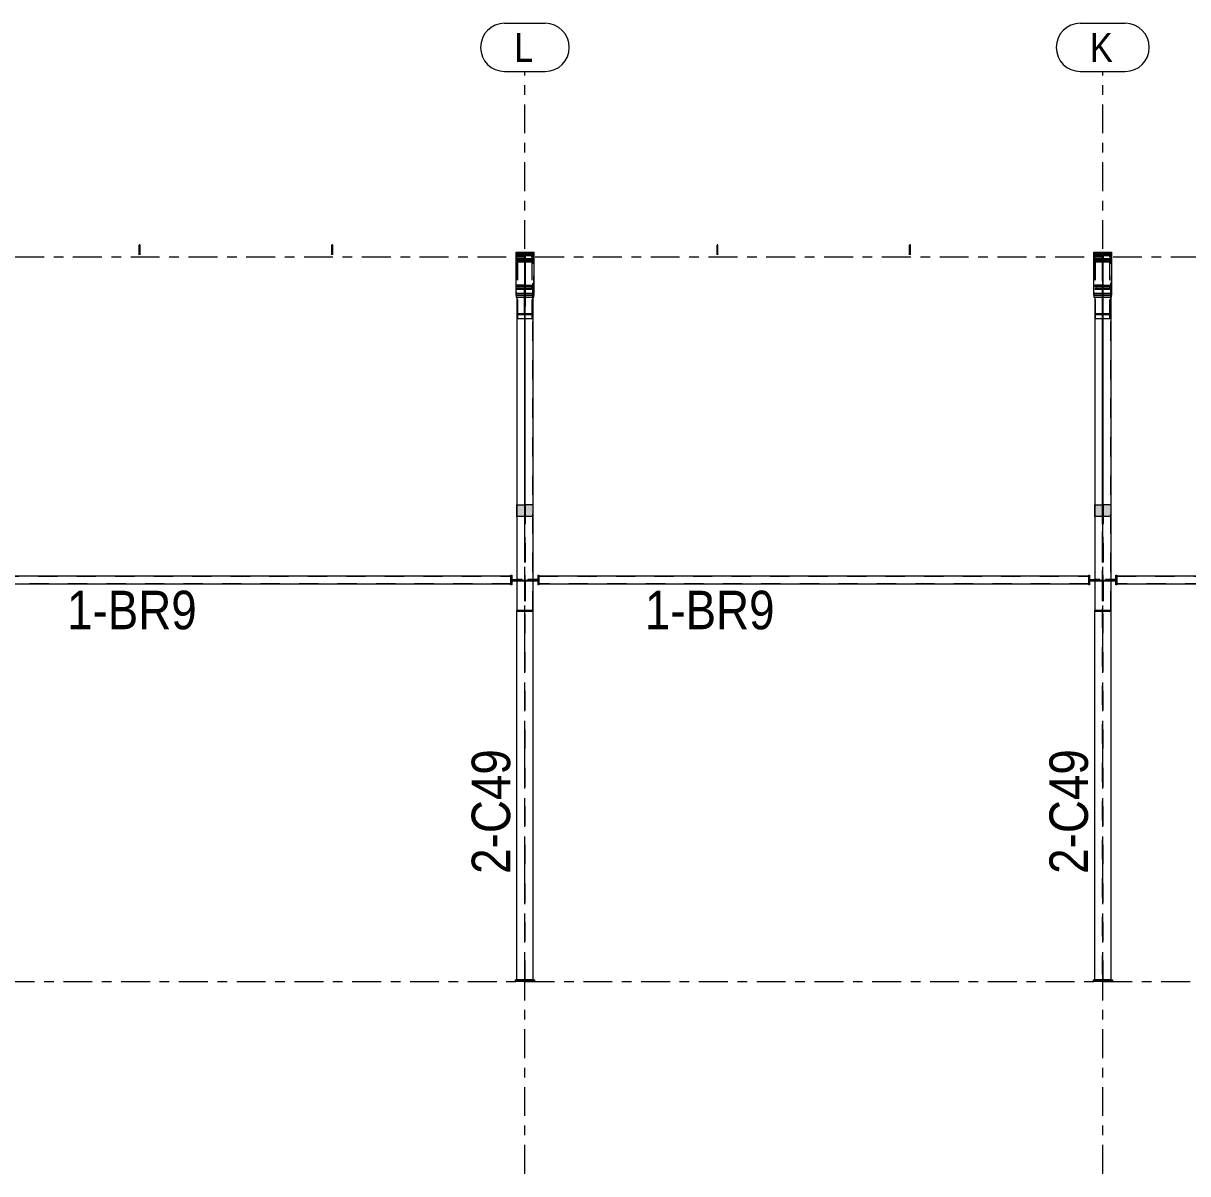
# Model space of a CAD drawing. Header units: millimetres. Extents: x -38 to 785, y -178 to 396.
# Drawn here: x 385.2 to 506.1, y -3.3 to 116.1 of the extents above; entities that cross this region are included whole.
import ezdxf

# ---------------------------------------------------------------- set-up
doc = ezdxf.new("R2010")
doc.units = ezdxf.units.MM
for name, pattern in [('XKITLINE00', [0]), ('XKITLINE02', [4, 2, -2]), ('XKITLINE03', [6, 3, -1, 1, -1])]:
    doc.linetypes.add(name, pattern=pattern)
for name, color, linetype, lineweight in [('Part', 2, 'Continuous', 0), ('PartMark', 7, 'Continuous', 0), ('S-grid', 1, 'Continuous', 0)]:
    doc.layers.add(name, color=color, linetype=linetype, lineweight=lineweight)
doc.styles.add('ARIAL', font='ARIAL.TTF')

# ---------------------------------------------------------------- blocks, each defined once
blk = doc.blocks.new('*A67')
at = {"layer": 'Part'}
blk.add_hatch(color=3, dxfattribs=at).paths.add_polyline_path([(437.33, 87.69), (437.33, 66.14), (438.12, 66.14), (438.12, 64.91), (436.46, 64.91), (436.46, 66.14), (437.25, 66.14), (437.25, 87.69)], flags=17)
blk = doc.blocks.new('*A68')
at = {"layer": 'Part'}
blk.add_hatch(color=3, dxfattribs=at).paths.add_polyline_path([(497.33, 87.69), (497.33, 66.14), (498.12, 66.14), (498.12, 64.91), (496.46, 64.91), (496.46, 66.14), (497.25, 66.14), (497.25, 87.69)], flags=17)
blk = doc.blocks.new('*A69')
at = {"layer": 'Part'}
blk.add_hatch(color=3, dxfattribs=at).paths.add_polyline_path([(437.26, 88.11), (437.26, 88.83), (437.32, 88.83), (437.32, 88.11)], flags=17)
blk = doc.blocks.new('*A70')
at = {"layer": 'Part'}
blk.add_hatch(color=3, dxfattribs=at).paths.add_polyline_path([(436.38, 87.9), (436.38, 88.11), (438.21, 88.11), (438.21, 87.9)], flags=17)
blk = doc.blocks.new('*A71')
at = {"layer": 'Part'}
blk.add_hatch(color=3, dxfattribs=at).paths.add_polyline_path([(436.38, 87.69), (436.38, 87.9), (438.21, 87.9), (438.21, 87.69)], flags=17)
blk = doc.blocks.new('*A72')
at = {"layer": 'Part'}
blk.add_hatch(color=3, dxfattribs=at).paths.add_polyline_path([(457.29, 93.13), (457.32, 93.12), (457.34, 93.09), (457.33, 93.05), (457.3, 93.03), (457.26, 93.04), (457.24, 93.08), (457.25, 93.11)], flags=17)
blk = doc.blocks.new('*A73')
at = {"layer": 'Part'}
blk.add_hatch(color=3, dxfattribs=at).paths.add_polyline_path([(477.29, 93.13), (477.32, 93.12), (477.34, 93.09), (477.33, 93.05), (477.3, 93.03), (477.26, 93.04), (477.24, 93.08), (477.25, 93.11)], flags=17)
blk = doc.blocks.new('*A74')
at = {"layer": 'Part'}
blk.add_hatch(color=3, dxfattribs=at).paths.add_polyline_path([(497.26, 88.11), (497.26, 88.83), (497.32, 88.83), (497.32, 88.11)], flags=17)
blk = doc.blocks.new('*A75')
at = {"layer": 'Part'}
blk.add_hatch(color=3, dxfattribs=at).paths.add_polyline_path([(496.38, 87.9), (496.38, 88.11), (498.21, 88.11), (498.21, 87.9)], flags=17)
blk = doc.blocks.new('*A76')
at = {"layer": 'Part'}
blk.add_hatch(color=3, dxfattribs=at).paths.add_polyline_path([(496.38, 87.69), (496.38, 87.9), (498.21, 87.9), (498.21, 87.69)], flags=17)
blk = doc.blocks.new('*A84')
at = {"layer": 'Part'}
blk.add_hatch(color=3, dxfattribs=at).paths.add_polyline_path([(397.29, 93.13), (397.32, 93.12), (397.34, 93.09), (397.33, 93.05), (397.3, 93.03), (397.26, 93.04), (397.24, 93.08), (397.25, 93.11)], flags=17)
blk = doc.blocks.new('*A85')
at = {"layer": 'Part'}
blk.add_hatch(color=3, dxfattribs=at).paths.add_polyline_path([(417.29, 93.13), (417.32, 93.12), (417.34, 93.09), (417.33, 93.05), (417.3, 93.03), (417.26, 93.04), (417.24, 93.08), (417.25, 93.11)], flags=17)
blk = doc.blocks.new('*A86')
at = {"layer": 'Part'}
blk.add_hatch(color=3, dxfattribs=at).paths.add_polyline_path([(496.46, 92.07), (496.46, 92.18), (498.12, 92.18), (498.12, 92.07), (497.32, 92.07), (497.32, 88.94), (498.12, 88.94), (498.12, 88.83), (496.46, 88.83), (496.46, 88.94), (497.26, 88.94), (497.26, 92.07)], flags=17)
blk = doc.blocks.new('*A87')
at = {"layer": 'Part'}
blk.add_hatch(color=3, dxfattribs=at).paths.add_polyline_path([(436.46, 92.07), (436.46, 92.18), (438.12, 92.18), (438.12, 92.07), (437.32, 92.07), (437.32, 88.94), (438.12, 88.94), (438.12, 88.83), (436.46, 88.83), (436.46, 88.94), (437.26, 88.94), (437.26, 92.07)], flags=17)
blk = doc.blocks.new('*A174')
at = {"layer": 'S-grid', "color": 1, "linetype": 'XKITLINE03', "lineweight": 0}
blk.add_line((354.36, 91.88), (578.25, 91.88), dxfattribs=at)
blk = doc.blocks.new('*A175')
at = {"layer": 'S-grid', "color": 1, "linetype": 'XKITLINE03', "lineweight": 0}
blk.add_line((-0.64, 16.67), (708.74, 16.67), dxfattribs=at)
blk = doc.blocks.new('*A412')
at = {"layer": 'Part', "color": 2, "linetype": 'XKITLINE00', "lineweight": 0}
for p, q in [((498.75, 58.75), (555.84, 58.75)), ((498.75, 57.92), (555.84, 57.92))]:
    blk.add_line(p, q, dxfattribs=at)
at = {"layer": 'Part', "color": 7, "linetype": 'XKITLINE02', "lineweight": 0}
for p, q in [((498.75, 58.75), (498.75, 57.92)), ((498.75, 58.72), (555.84, 58.72)), ((555.84, 58.75), (555.84, 57.92)), ((555.84, 57.95), (498.75, 57.95))]:
    blk.add_line(p, q, dxfattribs=at)
blk = doc.blocks.new('*A455')
at = {"layer": 'S-grid', "color": 1, "linetype": 'XKITLINE03', "lineweight": 0}
blk.add_line((497.29, -3.3), (497.29, 111.12), dxfattribs=at)
at = {"layer": 'S-grid', "color": 3, "style": 'ARIAL', "width": 0.85}
blk.add_text('K', height=3, dxfattribs=at).set_placement((495.96, 112.12))
blk = doc.blocks.new('*A456')
at = {"layer": 'S-grid', "color": 1, "linetype": 'XKITLINE03', "lineweight": 0}
blk.add_line((437.29, -3.3), (437.29, 111.12), dxfattribs=at)
at = {"layer": 'S-grid', "color": 3, "style": 'ARIAL', "width": 0.85}
blk.add_text('L', height=3, dxfattribs=at).set_placement((436.18, 112.12))
blk = doc.blocks.new('*A457')
at = {"layer": 'S-grid', "color": 1, "linetype": 'XKITLINE00', "lineweight": 0}
for p, q in [((435.18, 116.12), (439.4, 116.12)), ((435.18, 111.12), (439.4, 111.12))]:
    blk.add_line(p, q, dxfattribs=at)
for centre, start, end in [((435.18, 113.62), 90, 270), ((439.4, 113.62), 270, 90)]:
    blk.add_arc(centre, 2.5, start, end, dxfattribs=at)
blk = doc.blocks.new('*A461')
at = {"layer": 'Part', "color": 2, "linetype": 'XKITLINE00', "lineweight": 0}
for p, q in [((378.75, 58.75), (435.84, 58.75)), ((378.75, 57.92), (435.84, 57.92))]:
    blk.add_line(p, q, dxfattribs=at)
at = {"layer": 'Part', "color": 7, "linetype": 'XKITLINE02', "lineweight": 0}
for p, q in [((378.75, 58.75), (378.75, 57.92)), ((378.75, 58.72), (435.84, 58.72)), ((435.84, 58.75), (435.84, 57.92)), ((435.84, 57.95), (378.75, 57.95))]:
    blk.add_line(p, q, dxfattribs=at)
blk = doc.blocks.new('*A462')
at = {"layer": 'Part', "color": 7, "linetype": 'XKITLINE02', "lineweight": 0}
for p, q in [((496.46, 91.47), (496.46, 87.69)), ((498.12, 91.47), (496.46, 91.47)), ((496.46, 91.37), (497.25, 91.37)), ((497.25, 91.37), (497.25, 16.83)), ((497.33, 16.83), (497.33, 91.37)), ((497.33, 91.37), (498.12, 91.37)), ((498.12, 55.16), (498.12, 91.47)), ((496.46, 88.6), (497.25, 88.6)), ((496.46, 88.51), (498.12, 88.51)), ((497.33, 88.6), (498.12, 88.6)), ((496.46, 66.14), (496.46, 55.16)), ((498.12, 66.14), (498.12, 55.16)), ((498.12, 16.83), (496.46, 16.83))]:
    blk.add_line(p, q, dxfattribs=at)
at = {"layer": 'Part', "color": 2, "linetype": 'XKITLINE00', "lineweight": 0}
for p, q in [((496.46, 87.69), (496.46, 66.14)), ((498.12, 87.69), (498.12, 66.14)), ((496.46, 16.83), (496.46, 55.16)), ((498.12, 55.16), (498.12, 16.83))]:
    blk.add_line(p, q, dxfattribs=at)
blk = doc.blocks.new('*A463')
at = {"layer": 'Part', "color": 7, "linetype": 'XKITLINE02', "lineweight": 0}
for p, q in [((436.46, 91.47), (436.46, 87.69)), ((438.12, 91.47), (436.46, 91.47)), ((436.46, 91.37), (437.25, 91.37)), ((437.25, 91.37), (437.25, 16.83)), ((437.33, 16.83), (437.33, 91.37)), ((437.33, 91.37), (438.12, 91.37)), ((438.12, 55.16), (438.12, 91.47)), ((436.46, 88.6), (437.25, 88.6)), ((436.46, 88.51), (438.12, 88.51)), ((437.33, 88.6), (438.12, 88.6)), ((436.46, 66.14), (436.46, 55.16)), ((438.12, 66.14), (438.12, 55.16)), ((438.12, 16.83), (436.46, 16.83))]:
    blk.add_line(p, q, dxfattribs=at)
at = {"layer": 'Part', "color": 2, "linetype": 'XKITLINE00', "lineweight": 0}
for p, q in [((436.46, 87.69), (436.46, 66.14)), ((438.12, 87.69), (438.12, 66.14)), ((436.46, 16.83), (436.46, 55.16)), ((438.12, 55.16), (438.12, 16.83))]:
    blk.add_line(p, q, dxfattribs=at)
blk = doc.blocks.new('*A464')
at = {"layer": 'Part', "color": 7, "linetype": 'XKITLINE02', "lineweight": 0}
for p, q in [((437.33, 88.43), (437.25, 88.43)), ((437.25, 88.43), (437.25, 87.69)), ((437.25, 88.39), (437.33, 88.39)), ((437.33, 87.69), (437.33, 88.43)), ((437.25, 66.14), (437.25, 55.18)), ((437.33, 66.14), (437.33, 55.18)), ((438.12, 55.18), (436.46, 55.18))]:
    blk.add_line(p, q, dxfattribs=at)
at = {"layer": 'Part', "color": 2, "linetype": 'XKITLINE00', "lineweight": 0}
for p, q in [((437.25, 87.69), (437.33, 87.69)), ((437.25, 87.69), (437.25, 66.14)), ((437.33, 66.14), (437.33, 87.69)), ((436.46, 64.91), (436.46, 66.14)), ((436.46, 66.14), (437.25, 66.14)), ((438.12, 66.14), (437.33, 66.14)), ((438.12, 66.14), (438.12, 64.91)), ((436.46, 64.91), (436.46, 55.16)), ((438.12, 64.91), (436.46, 64.91)), ((438.12, 64.91), (438.12, 55.16)), ((436.46, 55.16), (438.12, 55.16))]:
    blk.add_line(p, q, dxfattribs=at)
blk = doc.blocks.new('*A465')
at = {"layer": 'Part', "color": 7, "linetype": 'XKITLINE02', "lineweight": 0}
for p, q in [((437.58, 58.38), (437.58, 58.29)), ((438.12, 58.38), (437.58, 58.38)), ((438.58, 58.29), (437.58, 58.29))]:
    blk.add_line(p, q, dxfattribs=at)
at = {"layer": 'Part', "color": 2, "linetype": 'XKITLINE00', "lineweight": 0}
for p, q in [((438.66, 58.38), (438.12, 58.38)), ((438.66, 58.29), (438.58, 58.29)), ((438.66, 58.38), (438.66, 58.29))]:
    blk.add_line(p, q, dxfattribs=at)
blk = doc.blocks.new('*A466')
at = {"layer": 'Part', "color": 2, "linetype": 'XKITLINE00', "lineweight": 0}
for p, q in [((438.66, 57.83), (438.66, 58.83)), ((438.66, 58.83), (438.75, 58.83)), ((438.75, 58.83), (438.75, 57.83)), ((438.75, 57.83), (438.66, 57.83))]:
    blk.add_line(p, q, dxfattribs=at)
blk = doc.blocks.new('*A467')
at = {"layer": 'Part', "color": 2, "linetype": 'XKITLINE00', "lineweight": 0}
for p, q in [((436.46, 58.29), (436, 58.29)), ((436, 58.21), (436, 58.29)), ((436.46, 58.21), (436, 58.21))]:
    blk.add_line(p, q, dxfattribs=at)
at = {"layer": 'Part', "color": 7, "linetype": 'XKITLINE02', "lineweight": 0}
for p, q in [((437.25, 58.29), (436.46, 58.29)), ((437.25, 58.21), (436.46, 58.21)), ((437.13, 58.29), (437.13, 58.21)), ((437.25, 58.29), (437.25, 58.21))]:
    blk.add_line(p, q, dxfattribs=at)
blk = doc.blocks.new('*A468')
at = {"layer": 'Part', "color": 2, "linetype": 'XKITLINE00', "lineweight": 0}
for p, q in [((435.92, 58.29), (435.92, 58.38)), ((435.92, 58.38), (436.46, 58.38)), ((436, 58.29), (435.92, 58.29))]:
    blk.add_line(p, q, dxfattribs=at)
at = {"layer": 'Part', "color": 7, "linetype": 'XKITLINE02', "lineweight": 0}
for p, q in [((437, 58.29), (436, 58.29)), ((437, 58.38), (436.46, 58.38)), ((437, 58.29), (437, 58.38))]:
    blk.add_line(p, q, dxfattribs=at)
blk = doc.blocks.new('*A469')
at = {"layer": 'Part', "color": 2, "linetype": 'XKITLINE00', "lineweight": 0}
for p, q in [((435.84, 57.83), (435.84, 58.83)), ((435.84, 58.83), (435.92, 58.83)), ((435.92, 58.83), (435.92, 57.83)), ((435.92, 57.83), (435.84, 57.83))]:
    blk.add_line(p, q, dxfattribs=at)
blk = doc.blocks.new('*A470')
at = {"layer": 'Part', "color": 7, "linetype": 'XKITLINE02', "lineweight": 0}
for p, q in [((497.33, 88.43), (497.25, 88.43)), ((497.25, 88.43), (497.25, 87.69)), ((497.25, 88.39), (497.33, 88.39)), ((497.33, 87.69), (497.33, 88.43)), ((497.25, 66.14), (497.25, 55.18)), ((497.33, 66.14), (497.33, 55.18)), ((498.12, 55.18), (496.46, 55.18))]:
    blk.add_line(p, q, dxfattribs=at)
at = {"layer": 'Part', "color": 2, "linetype": 'XKITLINE00', "lineweight": 0}
for p, q in [((497.25, 87.69), (497.33, 87.69)), ((497.25, 87.69), (497.25, 66.14)), ((497.33, 66.14), (497.33, 87.69)), ((496.46, 64.91), (496.46, 66.14)), ((496.46, 66.14), (497.25, 66.14)), ((498.12, 66.14), (497.33, 66.14)), ((498.12, 66.14), (498.12, 64.91)), ((496.46, 64.91), (496.46, 55.16)), ((498.12, 64.91), (496.46, 64.91)), ((498.12, 64.91), (498.12, 55.16)), ((496.46, 55.16), (498.12, 55.16))]:
    blk.add_line(p, q, dxfattribs=at)
blk = doc.blocks.new('*A471')
at = {"layer": 'Part', "color": 2, "linetype": 'XKITLINE00', "lineweight": 0}
for p, q in [((496.29, 16.83), (498.29, 16.83)), ((496.29, 16.83), (496.29, 16.67)), ((498.29, 16.67), (496.29, 16.67)), ((498.29, 16.83), (498.29, 16.67))]:
    blk.add_line(p, q, dxfattribs=at)
blk = doc.blocks.new('*A472')
at = {"layer": 'Part', "color": 7, "linetype": 'XKITLINE02', "lineweight": 0}
for p, q in [((497.25, 55.18), (496.5, 55.18)), ((496.5, 55.18), (496.5, 55.09)), ((496.5, 55.09), (497.25, 55.09)), ((497.13, 55.18), (497.13, 55.09)), ((497.25, 55.09), (497.25, 55.18))]:
    blk.add_line(p, q, dxfattribs=at)
blk = doc.blocks.new('*A473')
at = {"layer": 'Part', "color": 7, "linetype": 'XKITLINE02', "lineweight": 0}
for p, q in [((498.08, 55.18), (497.33, 55.18)), ((497.33, 55.18), (497.33, 55.09)), ((497.33, 55.09), (498.08, 55.09)), ((497.45, 55.18), (497.45, 55.09)), ((498.08, 55.09), (498.08, 55.18))]:
    blk.add_line(p, q, dxfattribs=at)
blk = doc.blocks.new('*A474')
at = {"layer": 'Part', "color": 7, "linetype": 'XKITLINE02', "lineweight": 0}
for p, q in [((497.33, 58.29), (497.33, 58.21)), ((498.12, 58.29), (497.33, 58.29)), ((498.12, 58.21), (497.33, 58.21)), ((497.45, 58.29), (497.45, 58.21))]:
    blk.add_line(p, q, dxfattribs=at)
at = {"layer": 'Part', "color": 2, "linetype": 'XKITLINE00', "lineweight": 0}
for p, q in [((498.58, 58.29), (498.12, 58.29)), ((498.58, 58.21), (498.12, 58.21)), ((498.58, 58.29), (498.58, 58.21))]:
    blk.add_line(p, q, dxfattribs=at)
blk = doc.blocks.new('*A475')
at = {"layer": 'Part', "color": 7, "linetype": 'XKITLINE02', "lineweight": 0}
for p, q in [((497.58, 58.38), (497.58, 58.29)), ((498.12, 58.38), (497.58, 58.38)), ((498.58, 58.29), (497.58, 58.29))]:
    blk.add_line(p, q, dxfattribs=at)
at = {"layer": 'Part', "color": 2, "linetype": 'XKITLINE00', "lineweight": 0}
for p, q in [((498.66, 58.38), (498.12, 58.38)), ((498.66, 58.29), (498.58, 58.29)), ((498.66, 58.38), (498.66, 58.29))]:
    blk.add_line(p, q, dxfattribs=at)
blk = doc.blocks.new('*A476')
at = {"layer": 'Part', "color": 2, "linetype": 'XKITLINE00', "lineweight": 0}
for p, q in [((498.66, 57.83), (498.66, 58.83)), ((498.66, 58.83), (498.75, 58.83)), ((498.75, 58.83), (498.75, 57.83)), ((498.75, 57.83), (498.66, 57.83))]:
    blk.add_line(p, q, dxfattribs=at)
blk = doc.blocks.new('*A477')
at = {"layer": 'Part', "color": 2, "linetype": 'XKITLINE00', "lineweight": 0}
for p, q in [((496.46, 58.29), (496, 58.29)), ((496, 58.21), (496, 58.29)), ((496.46, 58.21), (496, 58.21))]:
    blk.add_line(p, q, dxfattribs=at)
at = {"layer": 'Part', "color": 7, "linetype": 'XKITLINE02', "lineweight": 0}
for p, q in [((497.25, 58.29), (496.46, 58.29)), ((497.25, 58.21), (496.46, 58.21)), ((497.13, 58.29), (497.13, 58.21)), ((497.25, 58.29), (497.25, 58.21))]:
    blk.add_line(p, q, dxfattribs=at)
blk = doc.blocks.new('*A478')
at = {"layer": 'Part', "color": 2, "linetype": 'XKITLINE00', "lineweight": 0}
for p, q in [((495.92, 58.29), (495.92, 58.38)), ((495.92, 58.38), (496.46, 58.38)), ((496, 58.29), (495.92, 58.29))]:
    blk.add_line(p, q, dxfattribs=at)
at = {"layer": 'Part', "color": 7, "linetype": 'XKITLINE02', "lineweight": 0}
for p, q in [((497, 58.29), (496, 58.29)), ((497, 58.38), (496.46, 58.38)), ((497, 58.29), (497, 58.38))]:
    blk.add_line(p, q, dxfattribs=at)
blk = doc.blocks.new('*A479')
at = {"layer": 'Part', "color": 2, "linetype": 'XKITLINE00', "lineweight": 0}
for p, q in [((495.84, 57.83), (495.84, 58.83)), ((495.84, 58.83), (495.92, 58.83)), ((495.92, 58.83), (495.92, 57.83)), ((495.92, 57.83), (495.84, 57.83))]:
    blk.add_line(p, q, dxfattribs=at)
blk = doc.blocks.new('*A480')
at = {"layer": 'Part', "color": 7, "linetype": 'XKITLINE02', "lineweight": 0}
for p, q in [((437.26, 85.98), (437.26, 88.71)), ((437.26, 88.71), (437.32, 88.71)), ((437.26, 88.6), (437.32, 88.6)), ((437.32, 88.71), (437.32, 85.98)), ((436.56, 86.03), (436.56, 85.89)), ((436.56, 85.98), (437.26, 85.98)), ((436.56, 85.89), (438.02, 85.89)), ((437.32, 85.98), (438.02, 85.98)), ((438.02, 86.03), (438.02, 85.89))]:
    blk.add_line(p, q, dxfattribs=at)
blk = doc.blocks.new('*A481')
at = {"layer": 'Part', "color": 2, "linetype": 'XKITLINE00', "lineweight": 0}
for p, q in [((437.26, 88.11), (437.26, 88.83)), ((437.26, 88.83), (437.32, 88.83)), ((437.32, 88.83), (437.32, 88.11)), ((437.32, 88.11), (437.26, 88.11))]:
    blk.add_line(p, q, dxfattribs=at)
at = {"layer": 'Part', "color": 7, "linetype": 'XKITLINE02', "lineweight": 0}
for p, q in [((437.26, 88.76), (437.32, 88.76)), ((437.26, 88.67), (437.32, 88.67))]:
    blk.add_line(p, q, dxfattribs=at)
blk = doc.blocks.new('*A482')
at = {"layer": 'Part', "color": 2, "linetype": 'XKITLINE00', "lineweight": 0}
for p, q in [((436.38, 87.9), (436.38, 92.37)), ((436.38, 92.37), (438.21, 92.37)), ((438.21, 92.37), (438.21, 87.9)), ((436.38, 88.11), (438.21, 88.11)), ((438.21, 87.9), (436.38, 87.9))]:
    blk.add_line(p, q, dxfattribs=at)
at = {"layer": 'Part', "color": 7, "linetype": 'XKITLINE02', "lineweight": 0}
blk.add_line((436.38, 92.24), (438.21, 92.24), dxfattribs=at)
blk = doc.blocks.new('*A483')
at = {"layer": 'Part', "color": 7, "linetype": 'XKITLINE02', "lineweight": 0}
for p, q in [((436.38, 92.24), (436.38, 87.9)), ((438.21, 92.24), (436.38, 92.24)), ((436.38, 92.11), (438.21, 92.11)), ((438.21, 87.9), (438.21, 92.24))]:
    blk.add_line(p, q, dxfattribs=at)
at = {"layer": 'Part', "color": 2, "linetype": 'XKITLINE00', "lineweight": 0}
for p, q in [((436.38, 87.9), (436.38, 87.69)), ((436.38, 87.9), (438.21, 87.9)), ((436.38, 87.69), (438.21, 87.69)), ((438.21, 87.69), (438.21, 87.9))]:
    blk.add_line(p, q, dxfattribs=at)
blk = doc.blocks.new('*A484')
at = {"layer": 'Part', "color": 2, "linetype": 'XKITLINE00', "lineweight": 0}
for p, q in [((437.25, 92.18), (437.25, 92.37)), ((437.25, 92.37), (437.33, 92.37)), ((437.33, 92.37), (437.33, 92.18))]:
    blk.add_line(p, q, dxfattribs=at)
at = {"layer": 'Part', "color": 7, "linetype": 'XKITLINE02', "lineweight": 0}
for p, q in [((437.25, 91.72), (437.25, 92.18)), ((437.33, 92.18), (437.33, 91.72)), ((437.33, 91.83), (437.25, 91.83)), ((437.25, 91.78), (437.33, 91.78)), ((437.33, 91.72), (437.25, 91.72))]:
    blk.add_line(p, q, dxfattribs=at)
blk = doc.blocks.new('*A485')
at = {"layer": 'Part', "color": 7, "linetype": 'XKITLINE02', "lineweight": 0}
for p, q in [((437.33, 85.96), (438.08, 85.96)), ((437.33, 85.88), (437.33, 85.96)), ((438.08, 85.88), (437.33, 85.88)), ((437.45, 85.96), (437.45, 85.88)), ((438.08, 85.96), (438.08, 85.88))]:
    blk.add_line(p, q, dxfattribs=at)
blk = doc.blocks.new('*A486')
at = {"layer": 'Part', "color": 7, "linetype": 'XKITLINE02', "lineweight": 0}
for p, q in [((436.5, 85.88), (436.5, 85.96)), ((436.5, 85.96), (437.25, 85.96)), ((437.25, 85.88), (436.5, 85.88)), ((437.13, 85.96), (437.13, 85.88)), ((437.25, 85.96), (437.25, 85.88))]:
    blk.add_line(p, q, dxfattribs=at)
blk = doc.blocks.new('*A487')
at = {"layer": 'Part', "color": 7, "linetype": 'XKITLINE02', "lineweight": 0}
for p, q in [((436.54, 85.45), (436.54, 91.45)), ((438.04, 91.45), (436.54, 91.45)), ((438.04, 85.45), (438.04, 91.45)), ((438.04, 85.45), (436.54, 85.45))]:
    blk.add_line(p, q, dxfattribs=at)
blk = doc.blocks.new('*A488')
at = {"layer": 'Part', "color": 7, "linetype": 'XKITLINE02', "lineweight": 0}
for p, q in [((436.38, 91.45), (436.38, 92.09)), ((436.38, 92.09), (438.21, 92.09)), ((436.38, 92.01), (438.21, 92.01)), ((438.21, 92.09), (438.21, 91.45)), ((436.38, 91.53), (438.21, 91.53)), ((438.21, 91.45), (436.38, 91.45))]:
    blk.add_line(p, q, dxfattribs=at)
blk = doc.blocks.new('*A489')
at = {"layer": 'Part', "color": 7, "linetype": 'XKITLINE02', "lineweight": 0}
for p, q in [((436.56, 92.13), (436.56, 91.81)), ((438.02, 92.13), (436.56, 92.13)), ((436.56, 92.08), (438.02, 92.08)), ((438.02, 91.81), (438.02, 92.13))]:
    blk.add_line(p, q, dxfattribs=at)
blk = doc.blocks.new('*A490')
at = {"layer": 'Part', "color": 7, "linetype": 'XKITLINE02', "lineweight": 0}
for p, q in [((437.26, 91.45), (437.26, 92.01)), ((437.26, 92.01), (437.32, 92.01)), ((437.32, 92.01), (437.32, 91.45)), ((437.32, 91.45), (437.26, 91.45)), ((437.26, 91.45), (437.26, 91.45))]:
    blk.add_line(p, q, dxfattribs=at)
blk = doc.blocks.new('*A491')
at = {"layer": 'Part', "color": 2, "linetype": 'XKITLINE00', "lineweight": 0}
for p, q in [((457.25, 93.11), (457.24, 93.08)), ((457.29, 93.13), (457.25, 93.11)), ((457.32, 93.12), (457.29, 93.13)), ((457.34, 93.09), (457.32, 93.12)), ((457.24, 92.09), (457.24, 93.08)), ((457.24, 93.08), (457.26, 93.04)), ((457.26, 93.04), (457.3, 93.03)), ((457.3, 93.03), (457.33, 93.05)), ((457.33, 93.05), (457.34, 93.09)), ((457.34, 92.1), (457.34, 93.09))]:
    blk.add_line(p, q, dxfattribs=at)
blk = doc.blocks.new('*A492')
at = {"layer": 'Part', "color": 2, "linetype": 'XKITLINE00', "lineweight": 0}
for p, q in [((477.25, 93.11), (477.24, 93.08)), ((477.29, 93.13), (477.25, 93.11)), ((477.32, 93.12), (477.29, 93.13)), ((477.34, 93.09), (477.32, 93.12)), ((477.24, 92.09), (477.24, 93.08)), ((477.24, 93.08), (477.26, 93.04)), ((477.26, 93.04), (477.3, 93.03)), ((477.3, 93.03), (477.33, 93.05)), ((477.33, 93.05), (477.34, 93.09)), ((477.34, 92.1), (477.34, 93.09))]:
    blk.add_line(p, q, dxfattribs=at)
blk = doc.blocks.new('*A493')
at = {"layer": 'Part', "color": 7, "linetype": 'XKITLINE02', "lineweight": 0}
for p, q in [((497.26, 85.98), (497.26, 88.71)), ((497.26, 88.71), (497.32, 88.71)), ((497.26, 88.6), (497.32, 88.6)), ((497.32, 88.71), (497.32, 85.98)), ((496.56, 86.03), (496.56, 85.89)), ((496.56, 85.98), (497.26, 85.98)), ((496.56, 85.89), (498.02, 85.89)), ((497.32, 85.98), (498.02, 85.98)), ((498.02, 86.03), (498.02, 85.89))]:
    blk.add_line(p, q, dxfattribs=at)
blk = doc.blocks.new('*A494')
at = {"layer": 'Part', "color": 2, "linetype": 'XKITLINE00', "lineweight": 0}
for p, q in [((497.26, 88.11), (497.26, 88.83)), ((497.26, 88.83), (497.32, 88.83)), ((497.32, 88.83), (497.32, 88.11)), ((497.32, 88.11), (497.26, 88.11))]:
    blk.add_line(p, q, dxfattribs=at)
at = {"layer": 'Part', "color": 7, "linetype": 'XKITLINE02', "lineweight": 0}
for p, q in [((497.26, 88.76), (497.32, 88.76)), ((497.26, 88.67), (497.32, 88.67))]:
    blk.add_line(p, q, dxfattribs=at)
blk = doc.blocks.new('*A495')
at = {"layer": 'Part', "color": 2, "linetype": 'XKITLINE00', "lineweight": 0}
for p, q in [((496.38, 87.9), (496.38, 92.37)), ((496.38, 92.37), (498.21, 92.37)), ((498.21, 92.37), (498.21, 87.9)), ((496.38, 88.11), (498.21, 88.11)), ((498.21, 87.9), (496.38, 87.9))]:
    blk.add_line(p, q, dxfattribs=at)
at = {"layer": 'Part', "color": 7, "linetype": 'XKITLINE02', "lineweight": 0}
blk.add_line((496.38, 92.24), (498.21, 92.24), dxfattribs=at)
blk = doc.blocks.new('*A496')
at = {"layer": 'Part', "color": 7, "linetype": 'XKITLINE02', "lineweight": 0}
for p, q in [((496.38, 92.24), (496.38, 87.9)), ((498.21, 92.24), (496.38, 92.24)), ((496.38, 92.11), (498.21, 92.11)), ((498.21, 87.9), (498.21, 92.24))]:
    blk.add_line(p, q, dxfattribs=at)
at = {"layer": 'Part', "color": 2, "linetype": 'XKITLINE00', "lineweight": 0}
for p, q in [((496.38, 87.9), (496.38, 87.69)), ((496.38, 87.9), (498.21, 87.9)), ((496.38, 87.69), (498.21, 87.69)), ((498.21, 87.69), (498.21, 87.9))]:
    blk.add_line(p, q, dxfattribs=at)
blk = doc.blocks.new('*A497')
at = {"layer": 'Part', "color": 2, "linetype": 'XKITLINE00', "lineweight": 0}
for p, q in [((497.25, 92.18), (497.25, 92.37)), ((497.25, 92.37), (497.33, 92.37)), ((497.33, 92.37), (497.33, 92.18))]:
    blk.add_line(p, q, dxfattribs=at)
at = {"layer": 'Part', "color": 7, "linetype": 'XKITLINE02', "lineweight": 0}
for p, q in [((497.25, 91.72), (497.25, 92.18)), ((497.33, 92.18), (497.33, 91.72)), ((497.33, 91.83), (497.25, 91.83)), ((497.25, 91.78), (497.33, 91.78)), ((497.33, 91.72), (497.25, 91.72))]:
    blk.add_line(p, q, dxfattribs=at)
blk = doc.blocks.new('*A498')
at = {"layer": 'Part', "color": 7, "linetype": 'XKITLINE02', "lineweight": 0}
for p, q in [((497.33, 85.96), (498.08, 85.96)), ((497.33, 85.88), (497.33, 85.96)), ((498.08, 85.88), (497.33, 85.88)), ((497.45, 85.96), (497.45, 85.88)), ((498.08, 85.96), (498.08, 85.88))]:
    blk.add_line(p, q, dxfattribs=at)
blk = doc.blocks.new('*A499')
at = {"layer": 'Part', "color": 7, "linetype": 'XKITLINE02', "lineweight": 0}
for p, q in [((496.5, 85.88), (496.5, 85.96)), ((496.5, 85.96), (497.25, 85.96)), ((497.25, 85.88), (496.5, 85.88)), ((497.13, 85.96), (497.13, 85.88)), ((497.25, 85.96), (497.25, 85.88))]:
    blk.add_line(p, q, dxfattribs=at)
blk = doc.blocks.new('*A500')
at = {"layer": 'Part', "color": 7, "linetype": 'XKITLINE02', "lineweight": 0}
for p, q in [((496.54, 85.45), (496.54, 91.45)), ((498.04, 91.45), (496.54, 91.45)), ((498.04, 85.45), (498.04, 91.45)), ((498.04, 85.45), (496.54, 85.45))]:
    blk.add_line(p, q, dxfattribs=at)
blk = doc.blocks.new('*A501')
at = {"layer": 'Part', "color": 7, "linetype": 'XKITLINE02', "lineweight": 0}
for p, q in [((496.38, 91.45), (496.38, 92.09)), ((496.38, 92.09), (498.21, 92.09)), ((496.38, 92.01), (498.21, 92.01)), ((498.21, 92.09), (498.21, 91.45)), ((496.38, 91.53), (498.21, 91.53)), ((498.21, 91.45), (496.38, 91.45))]:
    blk.add_line(p, q, dxfattribs=at)
blk = doc.blocks.new('*A502')
at = {"layer": 'Part', "color": 7, "linetype": 'XKITLINE02', "lineweight": 0}
for p, q in [((496.56, 92.13), (496.56, 91.81)), ((498.02, 92.13), (496.56, 92.13)), ((496.56, 92.08), (498.02, 92.08)), ((498.02, 91.81), (498.02, 92.13))]:
    blk.add_line(p, q, dxfattribs=at)
blk = doc.blocks.new('*A503')
at = {"layer": 'Part', "color": 7, "linetype": 'XKITLINE02', "lineweight": 0}
for p, q in [((497.26, 91.45), (497.26, 92.01)), ((497.26, 92.01), (497.32, 92.01)), ((497.32, 92.01), (497.32, 91.45)), ((497.32, 91.45), (497.26, 91.45)), ((497.26, 91.45), (497.26, 91.45))]:
    blk.add_line(p, q, dxfattribs=at)
blk = doc.blocks.new('*A533')
at = {"layer": 'Part', "color": 2, "linetype": 'XKITLINE00', "lineweight": 0}
for p, q in [((397.25, 93.11), (397.24, 93.08)), ((397.29, 93.13), (397.25, 93.11)), ((397.32, 93.12), (397.29, 93.13)), ((397.34, 93.09), (397.32, 93.12)), ((397.24, 92.09), (397.24, 93.08)), ((397.24, 93.08), (397.26, 93.04)), ((397.26, 93.04), (397.3, 93.03)), ((397.3, 93.03), (397.33, 93.05)), ((397.33, 93.05), (397.34, 93.09)), ((397.34, 92.1), (397.34, 93.09))]:
    blk.add_line(p, q, dxfattribs=at)
blk = doc.blocks.new('*A534')
at = {"layer": 'Part', "color": 2, "linetype": 'XKITLINE00', "lineweight": 0}
for p, q in [((417.25, 93.11), (417.24, 93.08)), ((417.29, 93.13), (417.25, 93.11)), ((417.32, 93.12), (417.29, 93.13)), ((417.34, 93.09), (417.32, 93.12)), ((417.24, 92.09), (417.24, 93.08)), ((417.24, 93.08), (417.26, 93.04)), ((417.26, 93.04), (417.3, 93.03)), ((417.3, 93.03), (417.33, 93.05)), ((417.33, 93.05), (417.34, 93.09)), ((417.34, 92.1), (417.34, 93.09))]:
    blk.add_line(p, q, dxfattribs=at)
blk = doc.blocks.new('*A535')
at = {"layer": 'Part', "color": 2, "linetype": 'XKITLINE00', "lineweight": 0}
for p, q in [((438.75, 58.75), (495.84, 58.75)), ((438.75, 57.92), (495.84, 57.92))]:
    blk.add_line(p, q, dxfattribs=at)
at = {"layer": 'Part', "color": 7, "linetype": 'XKITLINE02', "lineweight": 0}
for p, q in [((438.75, 58.75), (438.75, 57.92)), ((438.75, 58.72), (495.84, 58.72)), ((495.84, 58.75), (495.84, 57.92)), ((495.84, 57.95), (438.75, 57.95))]:
    blk.add_line(p, q, dxfattribs=at)
blk = doc.blocks.new('*A536')
at = {"layer": 'Part', "color": 2, "linetype": 'XKITLINE00', "lineweight": 0}
for p, q in [((436.29, 16.83), (438.29, 16.83)), ((436.29, 16.83), (436.29, 16.67)), ((438.29, 16.67), (436.29, 16.67)), ((438.29, 16.83), (438.29, 16.67))]:
    blk.add_line(p, q, dxfattribs=at)
blk = doc.blocks.new('*A537')
at = {"layer": 'Part', "color": 7, "linetype": 'XKITLINE02', "lineweight": 0}
for p, q in [((437.25, 55.18), (436.5, 55.18)), ((436.5, 55.18), (436.5, 55.09)), ((436.5, 55.09), (437.25, 55.09)), ((437.13, 55.18), (437.13, 55.09)), ((437.25, 55.09), (437.25, 55.18))]:
    blk.add_line(p, q, dxfattribs=at)
blk = doc.blocks.new('*A538')
at = {"layer": 'Part', "color": 7, "linetype": 'XKITLINE02', "lineweight": 0}
for p, q in [((438.08, 55.18), (437.33, 55.18)), ((437.33, 55.18), (437.33, 55.09)), ((437.33, 55.09), (438.08, 55.09)), ((437.45, 55.18), (437.45, 55.09)), ((438.08, 55.09), (438.08, 55.18))]:
    blk.add_line(p, q, dxfattribs=at)
blk = doc.blocks.new('*A539')
at = {"layer": 'Part', "color": 7, "linetype": 'XKITLINE02', "lineweight": 0}
for p, q in [((437.33, 58.29), (437.33, 58.21)), ((438.12, 58.29), (437.33, 58.29)), ((438.12, 58.21), (437.33, 58.21)), ((437.45, 58.29), (437.45, 58.21))]:
    blk.add_line(p, q, dxfattribs=at)
at = {"layer": 'Part', "color": 2, "linetype": 'XKITLINE00', "lineweight": 0}
for p, q in [((438.58, 58.29), (438.12, 58.29)), ((438.58, 58.21), (438.12, 58.21)), ((438.58, 58.29), (438.58, 58.21))]:
    blk.add_line(p, q, dxfattribs=at)
blk = doc.blocks.new('*A540')
at = {"layer": 'S-grid', "color": 1, "linetype": 'XKITLINE00', "lineweight": 0}
for p, q in [((494.96, 116.12), (499.63, 116.12)), ((494.96, 111.12), (499.63, 111.12))]:
    blk.add_line(p, q, dxfattribs=at)
for centre, start, end in [((494.96, 113.62), 90, 270), ((499.63, 113.62), 270, 90)]:
    blk.add_arc(centre, 2.5, start, end, dxfattribs=at)
blk = doc.blocks.new('*A541')
at = {"layer": 'Part', "color": 2, "linetype": 'XKITLINE00', "lineweight": 0}
for p, q in [((496.46, 92.07), (496.46, 92.18)), ((496.46, 92.18), (498.12, 92.18)), ((496.46, 91.61), (496.46, 92.07)), ((496.46, 92.07), (497.26, 92.07)), ((497.26, 92.07), (497.26, 88.94)), ((497.32, 92.07), (497.32, 88.94)), ((498.12, 92.07), (497.32, 92.07)), ((498.12, 92.18), (498.12, 91.61)), ((496.46, 91.61), (497.26, 91.61)), ((498.12, 91.61), (497.32, 91.61)), ((497.26, 88.94), (496.46, 88.94)), ((496.46, 88.94), (496.46, 88.75)), ((496.46, 88.83), (498.12, 88.83)), ((497.26, 88.75), (496.46, 88.75)), ((497.32, 88.94), (498.12, 88.94)), ((498.12, 88.75), (497.32, 88.75)), ((498.12, 88.94), (498.12, 88.75))]:
    blk.add_line(p, q, dxfattribs=at)
at = {"layer": 'Part', "color": 7, "linetype": 'XKITLINE02', "lineweight": 0}
for p, q in [((496.46, 91.7), (498.12, 91.7)), ((496.46, 88.84), (497.26, 88.84)), ((497.26, 88.94), (497.26, 88.84)), ((497.32, 88.75), (497.26, 88.75)), ((497.32, 88.84), (497.32, 88.94)), ((498.12, 88.84), (497.32, 88.84))]:
    blk.add_line(p, q, dxfattribs=at)
blk = doc.blocks.new('*A542')
at = {"layer": 'Part', "color": 2, "linetype": 'XKITLINE00', "lineweight": 0}
for p, q in [((436.46, 92.07), (436.46, 92.18)), ((436.46, 92.18), (438.12, 92.18)), ((436.46, 91.61), (436.46, 92.07)), ((436.46, 92.07), (437.26, 92.07)), ((437.26, 92.07), (437.26, 88.94)), ((437.32, 92.07), (437.32, 88.94)), ((438.12, 92.07), (437.32, 92.07)), ((438.12, 92.18), (438.12, 91.61)), ((436.46, 91.61), (437.26, 91.61)), ((438.12, 91.61), (437.32, 91.61)), ((437.26, 88.94), (436.46, 88.94)), ((436.46, 88.94), (436.46, 88.75)), ((436.46, 88.83), (438.12, 88.83)), ((437.26, 88.75), (436.46, 88.75)), ((437.32, 88.94), (438.12, 88.94)), ((438.12, 88.75), (437.32, 88.75)), ((438.12, 88.94), (438.12, 88.75))]:
    blk.add_line(p, q, dxfattribs=at)
at = {"layer": 'Part', "color": 7, "linetype": 'XKITLINE02', "lineweight": 0}
for p, q in [((436.46, 91.7), (438.12, 91.7)), ((436.46, 88.84), (437.26, 88.84)), ((437.26, 88.94), (437.26, 88.84)), ((437.32, 88.75), (437.26, 88.75)), ((437.32, 88.84), (437.32, 88.94)), ((438.12, 88.84), (437.32, 88.84))]:
    blk.add_line(p, q, dxfattribs=at)
blk = doc.blocks.new('*A543')
at = {"layer": 'Part', "color": 7, "linetype": 'XKITLINE02', "lineweight": 0}
for p, q in [((437.32, 91.45), (437.26, 91.45)), ((437.26, 91.45), (437.26, 88.73)), ((437.32, 88.73), (437.32, 91.45)), ((437.26, 88.82), (436.56, 88.82)), ((436.56, 88.82), (436.56, 88.63)), ((438.02, 88.73), (436.56, 88.73)), ((438.02, 88.82), (437.32, 88.82)), ((438.02, 88.63), (438.02, 88.82))]:
    blk.add_line(p, q, dxfattribs=at)
blk = doc.blocks.new('*A544')
at = {"layer": 'Part', "color": 7, "linetype": 'XKITLINE02', "lineweight": 0}
for p, q in [((497.32, 91.45), (497.26, 91.45)), ((497.26, 91.45), (497.26, 88.73)), ((497.32, 88.73), (497.32, 91.45)), ((497.26, 88.82), (496.56, 88.82)), ((496.56, 88.82), (496.56, 88.63)), ((498.02, 88.73), (496.56, 88.73)), ((498.02, 88.82), (497.32, 88.82)), ((498.02, 88.63), (498.02, 88.82))]:
    blk.add_line(p, q, dxfattribs=at)
blk = doc.blocks.new('*A931')
at = {"layer": 'PartMark', "color": 3, "style": 'ARIAL', "width": 0.85}
blk.add_text('2-C49', height=4, rotation=90.0002, dxfattribs=at).set_placement((435.76, 27.83))
blk = doc.blocks.new('*A935')
at = {"layer": 'PartMark', "color": 3, "style": 'ARIAL', "width": 0.85}
blk.add_text('1-BR9', height=4, dxfattribs=at).set_placement((389.75, 53.22))
blk = doc.blocks.new('*A936')
at = {"layer": 'PartMark', "color": 3, "style": 'ARIAL', "width": 0.85}
blk.add_text('2-C49', height=4, rotation=90.0002, dxfattribs=at).set_placement((495.76, 27.83))
blk = doc.blocks.new('*A937')
at = {"layer": 'PartMark', "color": 3, "style": 'ARIAL', "width": 0.85}
blk.add_text('1-BR9', height=4, dxfattribs=at).set_placement((449.75, 53.22))

msp = doc.modelspace()

# ---------------------------------------------------------------- block references
at = {"lineweight": 0}
for name in ['*A457', '*A540', '*A456', '*A455', '*A174', '*A84', '*A533', '*A85', '*A534', '*A72', '*A491', '*A73', '*A492', '*A482', '*A483', '*A488', '*A87', '*A542', '*A489', '*A484', '*A490', '*A495', '*A496', '*A501', '*A86', '*A541', '*A502', '*A497', '*A503', '*A463', '*A487', '*A543', '*A462', '*A500', '*A544', '*A464', '*A480', '*A69', '*A481', '*A470', '*A493', '*A74', '*A494', '*A70', '*A71', '*A67', '*A75', '*A76', '*A68', '*A486', '*A485', '*A499', '*A498', '*A461', '*A469', '*A468', '*A467', '*A539', '*A465', '*A466', '*A535', '*A479', '*A478', '*A477', '*A474', '*A475', '*A476', '*A412', '*A935', '*A937', '*A537', '*A538', '*A472', '*A473', '*A931', '*A936', '*A175', '*A536', '*A471']:
    msp.add_blockref(name, (0, 0), dxfattribs=at)

doc.saveas('drawing.dxf')
